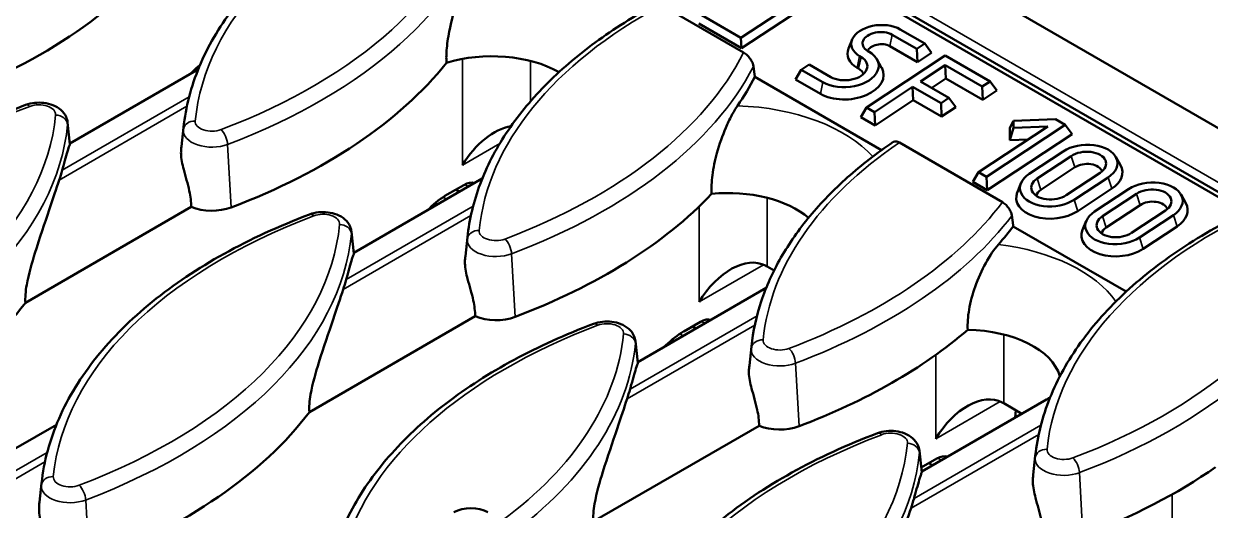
# Model space of a CAD drawing. Header units: millimetres. Extents: x 0 to 1485, y 0 to 1050.
# Drawn here: x 190.76 to 240, y 256.85 to 277.02 of the extents above; entities that cross this region are included whole.
import ezdxf

# ---------------------------------------------------------------- set-up
doc = ezdxf.new("R2010")
doc.units = ezdxf.units.MM
doc.header["$LTSCALE"] = 2.5
doc.layers.add('Sichtbar (ISO)', color=7, linetype='Continuous', lineweight=50)
doc.layers.add('Sichtbar schmal (ISO)', color=7, linetype='Continuous', lineweight=35)

msp = doc.modelspace()

# ---------------------------------------------------------------- linework, layer by layer
at = {"layer": 'Sichtbar (ISO)'}
for p, q in [((458.257, 146.87), (104.703, 350.994)), ((241.431, 269.197), (197.287, 294.683)), ((197.511, 294.758), (241.623, 269.29)), ((223.989, 278.718), (220.524, 276.432)), ((224.076, 278.328), (220.549, 276.001)), ((220.632, 275.826), (217.23, 277.79)), ((220.524, 276.432), (218.8, 277.428)), ((220.549, 276.001), (218.782, 277.022)), ((227.134, 276.782), (228.154, 276.193)), ((220.549, 276.001), (220.524, 276.432)), ((225.138, 276.363), (224.987, 275.991)), ((227.823, 275.975), (226.803, 276.564)), ((225.782, 275.89), (225.841, 275.856)), ((227.849, 275.423), (226.7, 276.086)), ((228.154, 276.193), (227.823, 275.975)), ((227.849, 275.423), (227.823, 275.975)), ((228.436, 275.811), (227.849, 275.423)), ((228.436, 275.811), (228.154, 276.193)), ((223.02, 275.112), (223.351, 275.33)), ((223.351, 275.33), (224.254, 274.809)), ((225.51, 275.638), (225.451, 275.672)), ((225.731, 273.547), (229.001, 275.704)), ((226.167, 275.546), (226.364, 275.196)), ((229.001, 275.704), (230.865, 274.628)), ((192.669, 272.058), (198.003, 275.138)), ((197.769, 275.033), (197.693, 274.958)), ((226.358, 271.775), (221.1, 274.811)), ((222.788, 274.709), (223.02, 275.112)), ((223.923, 274.591), (223.02, 275.112)), ((225.407, 275.16), (225.348, 275.194)), ((229.002, 275.294), (227.981, 274.621)), ((230.534, 274.41), (229.002, 275.294)), ((229.027, 274.742), (229.002, 275.294)), ((223.82, 274.113), (222.788, 274.709)), ((227.65, 274.402), (226.063, 273.355)), ((228.828, 273.722), (227.65, 274.402)), ((227.675, 273.851), (227.65, 274.402)), ((227.981, 274.621), (229.159, 273.94)), ((229.027, 274.742), (228.44, 274.355)), ((230.559, 273.858), (229.027, 274.742)), ((230.865, 274.628), (230.534, 274.41)), ((230.559, 273.858), (230.534, 274.41)), ((231.147, 274.246), (230.865, 274.628)), ((227.675, 273.851), (226.088, 272.803)), ((228.854, 273.17), (227.675, 273.851)), ((229.159, 273.94), (228.828, 273.722)), ((229.441, 273.558), (229.159, 273.94)), ((231.147, 274.246), (230.559, 273.858)), ((225.499, 273.144), (225.731, 273.547)), ((226.063, 273.355), (225.731, 273.547)), ((226.088, 272.803), (226.063, 273.355)), ((228.854, 273.17), (228.828, 273.722)), ((229.441, 273.558), (228.854, 273.17)), ((192.576, 272.926), (192.672, 272.03)), ((226.088, 272.803), (225.499, 273.144)), ((231.684, 272.705), (231.841, 272.992)), ((231.841, 272.992), (233.576, 273.063)), ((231.841, 272.702), (231.841, 272.992)), ((233.576, 273.063), (233.984, 272.827)), ((197.386, 272.71), (197.302, 271.923)), ((230.382, 270.861), (233.259, 272.76)), ((233.984, 272.827), (230.714, 270.67)), ((234.266, 272.445), (230.739, 270.118)), ((231.685, 272.19), (231.684, 272.705)), ((231.685, 272.19), (231.841, 272.702)), ((233.259, 272.76), (231.841, 272.702)), ((234.266, 272.445), (233.984, 272.827)), ((231.376, 269.623), (227.099, 272.093)), ((232.442, 272.221), (231.685, 272.19)), ((232.49, 270.794), (233.901, 271.725)), ((232.822, 270.603), (234.232, 271.534)), ((236.078, 271.5), (236.275, 271.15)), ((234.386, 271.067), (232.976, 270.136)), ((204.455, 267.522), (209.788, 270.602)), ((230.15, 270.458), (230.382, 270.861)), ((230.739, 270.118), (230.15, 270.458)), ((230.714, 270.67), (230.382, 270.861)), ((230.739, 270.118), (230.714, 270.67)), ((232.146, 270.407), (231.996, 270.035)), ((235.433, 270.841), (234.022, 269.91)), ((235.765, 270.649), (234.354, 269.718)), ((209.02, 270.332), (208.332, 269.935)), ((208.836, 270.052), (208.686, 270.139)), ((235.918, 270.182), (234.508, 269.251)), ((235.201, 269.229), (236.611, 270.16)), ((235.532, 269.038), (236.943, 269.969)), ((238.789, 269.935), (238.986, 269.585)), ((190.826, 265.45), (197.709, 269.425)), ((237.097, 269.502), (235.686, 268.571)), ((207.59, 269.363), (207.514, 269.288)), ((238.143, 269.276), (236.733, 268.345)), ((238.475, 269.084), (237.064, 268.153)), ((236.513, 265.912), (231.828, 268.617)), ((234.857, 268.842), (234.706, 268.47)), ((238.629, 268.617), (237.218, 267.686)), ((204.361, 268.39), (204.458, 267.494)), ((209.172, 268.174), (209.087, 267.387)), ((221.611, 266.952), (221.898, 266.786)), ((216.24, 262.986), (221.573, 266.065)), ((202.611, 260.914), (209.495, 264.889)), ((218.841, 264.662), (218.153, 264.265)), ((218.657, 264.382), (218.506, 264.469)), ((216.146, 263.854), (216.243, 262.958)), ((217.411, 263.693), (217.335, 263.618)), ((220.957, 263.638), (220.872, 262.851)), ((228.025, 258.45), (233.212, 261.445)), ((231.432, 261.282), (232.18, 260.849)), ((231.93, 260.994), (231.902, 260.688)), ((186.777, 257.316), (192.11, 260.395)), ((214.396, 256.378), (221.28, 260.352)), ((227.932, 259.318), (228.028, 258.422)), ((232.742, 259.102), (232.657, 258.315)), ((228.661, 258.992), (228.007, 258.614)), ((228.478, 258.712), (228.327, 258.799)), ((191.494, 257.968), (191.409, 257.181))]:
    msp.add_line(p, q, dxfattribs=at)
for centre, major_axis, ratio, start_param, end_param in [((174.018, 285.895), (-24.756, 0), 0.57735, 2.150508, 2.731215), ((226.292, 276.227), (-1.191, -0.076), 0.617018, 3.888702, 7.030295), ((226.292, 276.227), (-0.722, -0.046), 0.617018, 3.888702, 7.030295), ((210.18, 273.359), (4, 0), 0.57735, 0.797792, 2.059157), ((224.882, 275.223), (1.357, 0.087), 0.617018, 3.888702, 7.030295), ((226.317, 275.834), (-1.372, -0.088), 0.617018, 5.993787, 7.030295), ((226.317, 275.834), (-0.541, -0.035), 0.617018, 3.888702, 6.025158), ((198.4, 273.22), (-1.612, -2.533), 0.546379, 4.158526, 4.304458), ((185.803, 281.359), (-24.756, 0), 0.57735, 2.150508, 2.711397), ((224.882, 275.223), (0.888, 0.057), 0.617018, 3.888702, 7.030295), ((197.588, 278.864), (24.538, 0), 0.57735, 5.903552, 5.993024), ((224.907, 274.831), (1.539, 0.099), 0.617018, 3.888702, 6.572583), ((224.907, 274.831), (0.707, 0.045), 0.617018, 0.128462, 0.747109), ((210.378, 270.254), (1.378, 2.386), 0.607566, 0.454545, 1.543932), ((234.833, 271.187), (1.315, 0.084), 0.617018, 5.459498, 8.601091), ((234.833, 271.187), (0.847, 0.054), 0.617018, 5.459498, 8.601091), ((168.125, 273.194), (24.538, 0), 0.57735, 6.094503, 6.123734), ((234.858, 270.794), (0.665, 0.043), 0.617018, 0.154567, 2.317906), ((234.858, 270.794), (1.497, 0.096), 0.617018, 5.459498, 6.572583), ((208.983, 269.537), (-0.537, -0.844), 0.546379, 3.266446, 3.950567), ((233.422, 270.256), (-1.315, -0.084), 0.617018, 5.459498, 8.601091), ((233.422, 270.256), (-0.847, -0.054), 0.617018, 5.459498, 8.601091), ((237.543, 269.622), (1.315, 0.084), 0.617018, 5.459498, 8.601091), ((208.221, 267.55), (-1.612, -2.533), 0.546379, 3.950567, 4.304458), ((197.588, 276.823), (-24.756, 0), 0.57735, 2.150508, 2.640987), ((220.001, 267.689), (4, 0), 0.57735, 0.588613, 1.745339), ((233.447, 269.864), (-1.497, -0.096), 0.617018, 5.993787, 8.601091), ((233.447, 269.864), (-0.665, -0.043), 0.617018, 5.459498, 6.128618), ((237.543, 269.622), (0.847, 0.054), 0.617018, 5.459498, 8.601091), ((198.566, 270.105), (-1.456, 0), 0.57735, 0.941808, 2.150508), ((237.568, 269.229), (0.665, 0.043), 0.617018, 0.154567, 2.317906), ((237.568, 269.229), (1.497, 0.096), 0.617018, 5.459498, 6.572583), ((236.132, 268.691), (-1.315, -0.084), 0.617018, 5.459498, 8.601091), ((236.132, 268.691), (-0.847, -0.054), 0.617018, 5.459498, 8.601091), ((209.373, 274.328), (-24.538, 0), 0.57735, 2.668001, 2.726644), ((236.158, 268.299), (-1.497, -0.096), 0.617018, 5.993787, 8.601091), ((236.158, 268.299), (-0.665, -0.043), 0.617018, 5.459498, 6.128618), ((220.199, 264.584), (1.378, 2.386), 0.607566, 0.025495, 1.543932), ((220.199, 266.132), (2, 0), 0.578934, 0.786768, 0.836389), ((179.91, 268.658), (24.538, 0), 0.57735, 6.094503, 6.123734), ((168.125, 271.153), (-24.756, 0), 0.57735, 2.150508, 2.731215), ((210.351, 265.568), (-1.456, 0), 0.57735, 0.941808, 2.150508), ((218.803, 263.867), (-0.537, -0.844), 0.546379, 3.266446, 3.950567), ((218.042, 261.88), (-1.612, -2.533), 0.546379, 3.950567, 4.304458), ((209.373, 272.287), (-24.756, 0), 0.57735, 2.150508, 2.550935), ((229.822, 262.018), (4, 0), 0.57735, 0.169767, 1.542542), ((191.695, 264.122), (24.538, 0), 0.57735, 6.094503, 6.123734), ((230.02, 258.914), (1.378, 2.386), 0.607566, 0.025495, 1.543932), ((230.02, 260.462), (2, 0), 0.578934, 0.786768, 0.836389), ((179.91, 266.617), (-24.756, 0), 0.57735, 2.150508, 2.731215), ((222.136, 261.032), (-1.456, 0), 0.57735, 0.941808, 2.150508), ((228.624, 258.197), (-0.537, -0.844), 0.546379, 3.266446, 3.950567), ((221.158, 267.751), (-24.756, 0), 0.57735, 2.150508, 2.449831), ((203.481, 259.586), (24.538, 0), 0.57735, 6.094503, 6.123734), ((209.316, 256.356), (1, 0), 0.581753, 0.789196, 2.352396)]:
    msp.add_ellipse(centre, major_axis=major_axis, ratio=ratio, start_param=start_param, end_param=end_param, dxfattribs=at)
for points, knots in [([(197.386, 272.71), (197.478, 273.563), (197.699, 274.41), (198.387, 276.059), (198.853, 276.862), (200.013, 278.399), (200.705, 279.134), (202.293, 280.517), (203.187, 281.166), (205.152, 282.361), (206.221, 282.907), (207.363, 283.394)], [2.4180978, 2.4180978, 2.4180978, 2.4180978, 2.5924715, 2.5924715, 2.7668451, 2.7668451, 2.9412188, 2.9412188, 3.1155924, 3.1155924, 3.2899661, 3.2899661, 3.2899661, 3.2899661]), ([(209.266, 279.254), (209.178, 279.087), (209.088, 278.888), (208.909, 278.439), (208.82, 278.19), (208.618, 277.552), (208.513, 277.161), (208.382, 276.531), (208.337, 276.262), (208.294, 275.789), (208.289, 275.586), (208.303, 275.398)], [-0.8445766, -0.8445766, -0.8445766, -0.8445766, -0.6830403, -0.6830403, -0.5211638, -0.5211638, -0.2920581, -0.2920581, -0.132015, -0.132015, 0, 0, 0, 0]), ([(209.172, 268.174), (209.251, 268.915), (209.428, 269.651), (209.969, 271.093), (210.333, 271.798), (211.235, 273.163), (211.774, 273.822), (213.011, 275.08), (213.709, 275.679), (215.248, 276.807), (216.09, 277.335), (216.993, 277.822)], [2.4180978, 2.4180978, 2.4180978, 2.4180978, 2.5695292, 2.5695292, 2.7209606, 2.7209606, 2.8723919, 2.8723919, 3.0238233, 3.0238233, 3.1752547, 3.1752547, 3.1752547, 3.1752547]), ([(221.046, 275.247), (221.041, 275.285), (221.03, 275.33), (220.996, 275.423), (220.962, 275.488), (220.892, 275.595), (220.841, 275.656), (220.746, 275.749), (220.684, 275.796), (220.632, 275.826)], [0.0084541, 0.0084541, 0.0084541, 0.0084541, 0.0356352, 0.0356352, 0.072688, 0.072688, 0.1127254, 0.1127254, 0.1565476, 0.1565476, 0.1565476, 0.1565476]), ([(179.709, 262.504), (179.806, 263.413), (180.051, 264.315), (180.818, 266.066), (181.341, 266.916), (182.639, 268.535), (183.415, 269.305), (185.19, 270.742), (186.19, 271.41), (188.379, 272.625), (189.568, 273.172), (190.833, 273.65)], [2.4180978, 2.4180978, 2.4180978, 2.4180978, 2.6039342, 2.6039342, 2.7897706, 2.7897706, 2.9756069, 2.9756069, 3.1614433, 3.1614433, 3.3472796, 3.3472796, 3.3472796, 3.3472796]), ([(190.833, 273.65), (190.953, 273.695), (191.08, 273.724), (191.336, 273.751), (191.465, 273.75), (191.721, 273.719), (191.846, 273.689), (192.085, 273.594), (192.2, 273.529), (192.386, 273.363), (192.462, 273.269), (192.546, 273.083), (192.568, 273.006), (192.576, 272.926)], [3.34728, 3.34728, 3.34728, 3.34728, 3.742348, 3.742348, 4.136015, 4.136015, 4.530025, 4.530025, 4.924042, 4.924042, 5.243901, 5.243901, 5.435884, 5.435884, 5.435884, 5.435884]), ([(220.378, 273.614), (220.297, 273.496), (220.214, 273.359), (220.051, 273.052), (219.971, 272.883), (219.757, 272.383), (219.63, 272.026), (219.445, 271.355), (219.378, 271.045), (219.303, 270.468), (219.291, 270.205), (219.306, 269.963)], [-0.8544329, -0.8544329, -0.8544329, -0.8544329, -0.7224628, -0.7224628, -0.5901967, -0.5901967, -0.3568688, -0.3568688, -0.1691832, -0.1691832, 0, 0, 0, 0]), ([(192.666, 272.003), (192.651, 271.968), (192.635, 271.923), (192.558, 271.693), (192.484, 271.421), (192.386, 271.068), (192.369, 271.007), (192.351, 270.945)], [0.635921, 0.635921, 0.635921, 0.635921, 0.7360198, 0.7360198, 1.0671166, 1.0671166, 1.1316401, 1.1316401, 1.1316401, 1.1316401]), ([(220.957, 263.638), (221.024, 264.267), (221.162, 264.893), (221.574, 266.125), (221.847, 266.731), (222.523, 267.912), (222.926, 268.488), (223.851, 269.6), (224.374, 270.137), (225.53, 271.164), (226.163, 271.654), (226.846, 272.117)], [2.4180978, 2.4180978, 2.4180978, 2.4180978, 2.5467147, 2.5467147, 2.6753315, 2.6753315, 2.8039483, 2.8039483, 2.9325651, 2.9325651, 3.0611819, 3.0611819, 3.0611819, 3.0611819]), ([(227.099, 272.093), (227.055, 272.118), (227.004, 272.136), (226.926, 272.146), (226.885, 272.14), (226.853, 272.122), (226.85, 272.12), (226.846, 272.117)], [0.44553163, 0.44553163, 0.44553163, 0.44553163, 0.48269125, 0.48269125, 0.51998923, 0.51998923, 0.52430343, 0.52430343, 0.52430343, 0.52430343]), ([(197.709, 269.425), (197.707, 269.632), (197.677, 269.856), (197.565, 270.381), (197.47, 270.685), (197.367, 271.077), (197.34, 271.191), (197.299, 271.413), (197.286, 271.522), (197.281, 271.677), (197.283, 271.736), (197.288, 271.792)], [1.754995, 1.754995, 1.754995, 1.754995, 1.892647, 1.892647, 2.0720945, 2.0720945, 2.1365308, 2.1365308, 2.2009671, 2.2009671, 2.2396712, 2.2396712, 2.2396712, 2.2396712]), ([(192.227, 270.537), (192.111, 270.186), (191.97, 269.762), (191.625, 268.743), (191.414, 268.133), (191.1, 267.122), (190.956, 266.632), (190.856, 266.063), (190.837, 265.925), (190.818, 265.67), (190.818, 265.552), (190.826, 265.45)], [3.562475, 3.562475, 3.562475, 3.562475, 3.924729, 3.924729, 4.355561, 4.355561, 4.625893, 4.625893, 4.702196, 4.702196, 4.773128, 4.773128, 4.773128, 4.773128]), ([(231.772, 269.054), (231.767, 269.094), (231.755, 269.14), (231.72, 269.234), (231.687, 269.298), (231.619, 269.404), (231.571, 269.463), (231.481, 269.551), (231.424, 269.595), (231.376, 269.623)], [0.0084562, 0.0084562, 0.0084562, 0.0084562, 0.0363311, 0.0363311, 0.0732524, 0.0732524, 0.111724, 0.111724, 0.1522767, 0.1522767, 0.1522767, 0.1522767]), ([(232.742, 259.102), (232.829, 259.913), (233.033, 260.719), (233.664, 262.292), (234.092, 263.059), (235.152, 264.533), (235.786, 265.241), (237.239, 266.581), (238.058, 267.213), (239.861, 268.386), (240.844, 268.928), (241.895, 269.419)], [2.4180978, 2.4180978, 2.4180978, 2.4180978, 2.583959, 2.583959, 2.7498202, 2.7498202, 2.9156815, 2.9156815, 3.0815427, 3.0815427, 3.2474039, 3.2474039, 3.2474039, 3.2474039]), ([(191.494, 257.968), (191.592, 258.877), (191.836, 259.779), (192.603, 261.53), (193.126, 262.38), (194.424, 263.999), (195.2, 264.769), (196.975, 266.206), (197.975, 266.874), (200.164, 268.089), (201.354, 268.636), (202.618, 269.114)], [2.4180978, 2.4180978, 2.4180978, 2.4180978, 2.6039342, 2.6039342, 2.7897706, 2.7897706, 2.9756069, 2.9756069, 3.1614433, 3.1614433, 3.3472796, 3.3472796, 3.3472796, 3.3472796]), ([(202.618, 269.114), (202.739, 269.159), (202.865, 269.188), (203.121, 269.215), (203.25, 269.214), (203.506, 269.183), (203.631, 269.153), (203.87, 269.058), (203.985, 268.993), (204.171, 268.827), (204.247, 268.733), (204.331, 268.547), (204.353, 268.47), (204.361, 268.39)], [3.34728, 3.34728, 3.34728, 3.34728, 3.742348, 3.742348, 4.136015, 4.136015, 4.530025, 4.530025, 4.924042, 4.924042, 5.243901, 5.243901, 5.435884, 5.435884, 5.435884, 5.435884]), ([(204.451, 267.467), (204.436, 267.432), (204.42, 267.387), (204.344, 267.157), (204.269, 266.885), (204.171, 266.532), (204.154, 266.471), (204.137, 266.409)], [0.635921, 0.635921, 0.635921, 0.635921, 0.7360198, 0.7360198, 1.0671166, 1.0671166, 1.1316401, 1.1316401, 1.1316401, 1.1316401]), ([(231.21, 267.867), (231.031, 267.665), (230.851, 267.402), (230.519, 266.799), (230.367, 266.463), (230.135, 265.803), (230.048, 265.485), (229.943, 264.875), (229.922, 264.591), (229.935, 264.327)], [-0.8411603, -0.8411603, -0.8411603, -0.8411603, -0.6062959, -0.6062959, -0.3789844, -0.3789844, -0.1831189, -0.1831189, 0, 0, 0, 0]), ([(209.495, 264.889), (209.492, 265.096), (209.462, 265.32), (209.351, 265.845), (209.255, 266.149), (209.152, 266.541), (209.125, 266.655), (209.084, 266.877), (209.071, 266.986), (209.066, 267.141), (209.068, 267.199), (209.074, 267.256)], [1.754995, 1.754995, 1.754995, 1.754995, 1.892647, 1.892647, 2.0720945, 2.0720945, 2.1365308, 2.1365308, 2.2009671, 2.2009671, 2.2396712, 2.2396712, 2.2396712, 2.2396712]), ([(204.012, 266.001), (203.896, 265.65), (203.755, 265.226), (203.411, 264.207), (203.199, 263.597), (202.885, 262.586), (202.741, 262.096), (202.641, 261.527), (202.622, 261.389), (202.603, 261.134), (202.603, 261.015), (202.611, 260.914)], [3.562475, 3.562475, 3.562475, 3.562475, 3.924729, 3.924729, 4.355561, 4.355561, 4.625893, 4.625893, 4.702196, 4.702196, 4.773128, 4.773128, 4.773128, 4.773128]), ([(203.456, 254.477), (203.65, 255.308), (203.966, 256.127), (204.83, 257.712), (205.377, 258.478), (206.682, 259.937), (207.44, 260.631), (209.141, 261.929), (210.085, 262.533), (212.133, 263.637), (213.236, 264.136), (214.403, 264.578)], [2.4895963, 2.4895963, 2.4895963, 2.4895963, 2.6611329, 2.6611329, 2.8326696, 2.8326696, 3.0042063, 3.0042063, 3.175743, 3.175743, 3.3472796, 3.3472796, 3.3472796, 3.3472796]), ([(214.403, 264.578), (214.524, 264.623), (214.65, 264.652), (214.906, 264.679), (215.036, 264.678), (215.291, 264.647), (215.416, 264.617), (215.656, 264.522), (215.77, 264.457), (215.956, 264.291), (216.032, 264.197), (216.116, 264.011), (216.138, 263.934), (216.146, 263.854)], [3.34728, 3.34728, 3.34728, 3.34728, 3.742348, 3.742348, 4.136015, 4.136015, 4.530025, 4.530025, 4.924042, 4.924042, 5.243901, 5.243901, 5.435884, 5.435884, 5.435884, 5.435884]), ([(216.237, 262.931), (216.221, 262.896), (216.205, 262.851), (216.129, 262.621), (216.054, 262.349), (215.956, 261.996), (215.939, 261.935), (215.922, 261.872)], [0.635921, 0.635921, 0.635921, 0.635921, 0.7360198, 0.7360198, 1.0671166, 1.0671166, 1.1316401, 1.1316401, 1.1316401, 1.1316401]), ([(221.28, 260.352), (221.277, 260.56), (221.248, 260.784), (221.136, 261.308), (221.04, 261.613), (220.937, 262.005), (220.91, 262.118), (220.869, 262.341), (220.856, 262.45), (220.851, 262.605), (220.853, 262.663), (220.859, 262.72)], [1.754995, 1.754995, 1.754995, 1.754995, 1.892647, 1.892647, 2.0720945, 2.0720945, 2.1365308, 2.1365308, 2.2009671, 2.2009671, 2.2396712, 2.2396712, 2.2396712, 2.2396712]), ([(215.797, 261.465), (215.681, 261.114), (215.54, 260.69), (215.196, 259.671), (214.984, 259.061), (214.67, 258.05), (214.526, 257.559), (214.426, 256.991), (214.407, 256.853), (214.388, 256.597), (214.388, 256.479), (214.396, 256.378)], [3.562475, 3.562475, 3.562475, 3.562475, 3.924729, 3.924729, 4.355561, 4.355561, 4.625893, 4.625893, 4.702196, 4.702196, 4.773128, 4.773128, 4.773128, 4.773128]), ([(215.064, 248.895), (215.162, 249.805), (215.406, 250.707), (216.173, 252.458), (216.696, 253.308), (217.994, 254.927), (218.77, 255.697), (220.546, 257.134), (221.545, 257.802), (223.734, 259.017), (224.924, 259.563), (226.188, 260.041)], [2.4180978, 2.4180978, 2.4180978, 2.4180978, 2.6039342, 2.6039342, 2.7897706, 2.7897706, 2.9756069, 2.9756069, 3.1614433, 3.1614433, 3.3472796, 3.3472796, 3.3472796, 3.3472796]), ([(226.188, 260.041), (226.309, 260.087), (226.435, 260.115), (226.691, 260.143), (226.821, 260.142), (227.076, 260.111), (227.201, 260.081), (227.441, 259.986), (227.555, 259.921), (227.741, 259.755), (227.818, 259.661), (227.901, 259.475), (227.923, 259.398), (227.932, 259.318)], [3.34728, 3.34728, 3.34728, 3.34728, 3.742348, 3.742348, 4.136015, 4.136015, 4.530025, 4.530025, 4.924042, 4.924042, 5.243901, 5.243901, 5.435884, 5.435884, 5.435884, 5.435884]), ([(228.022, 258.395), (228.006, 258.36), (227.99, 258.315), (227.914, 258.085), (227.839, 257.813), (227.741, 257.459), (227.724, 257.399), (227.707, 257.336)], [0.635921, 0.635921, 0.635921, 0.635921, 0.7360198, 0.7360198, 1.0671166, 1.0671166, 1.1316401, 1.1316401, 1.1316401, 1.1316401]), ([(233.065, 255.816), (233.062, 256.024), (233.033, 256.248), (232.921, 256.772), (232.825, 257.077), (232.723, 257.469), (232.695, 257.582), (232.654, 257.805), (232.641, 257.914), (232.636, 258.069), (232.638, 258.127), (232.644, 258.184)], [1.754995, 1.754995, 1.754995, 1.754995, 1.892647, 1.892647, 2.0720945, 2.0720945, 2.1365308, 2.1365308, 2.2009671, 2.2009671, 2.2396712, 2.2396712, 2.2396712, 2.2396712]), ([(191.817, 254.682), (191.814, 254.89), (191.785, 255.114), (191.673, 255.638), (191.577, 255.943), (191.475, 256.335), (191.447, 256.448), (191.406, 256.671), (191.393, 256.78), (191.389, 256.935), (191.39, 256.993), (191.396, 257.05)], [1.754995, 1.754995, 1.754995, 1.754995, 1.892647, 1.892647, 2.0720945, 2.0720945, 2.1365308, 2.1365308, 2.2009671, 2.2009671, 2.2396712, 2.2396712, 2.2396712, 2.2396712]), ([(227.583, 256.929), (227.467, 256.578), (227.325, 256.154), (226.981, 255.135), (226.769, 254.525), (226.455, 253.514), (226.311, 253.023), (226.212, 252.455), (226.192, 252.317), (226.174, 252.061), (226.173, 251.943), (226.181, 251.842)], [3.562475, 3.562475, 3.562475, 3.562475, 3.924729, 3.924729, 4.355561, 4.355561, 4.625893, 4.625893, 4.702196, 4.702196, 4.773128, 4.773128, 4.773128, 4.773128])]:
    msp.add_open_spline(points, degree=3, knots=knots, dxfattribs=at)
for points, degree in [([(221.1, 274.811), (221.073, 275.029), (221.046, 275.247)], 2), ([(192.672, 272.03), (192.673, 272.024), (192.671, 272.015), (192.666, 272.003)], 3), ([(197.288, 271.792), (197.293, 271.836), (197.297, 271.88), (197.302, 271.923)], 3), ([(231.828, 268.617), (231.8, 268.836), (231.772, 269.054)], 2), ([(204.458, 267.494), (204.458, 267.488), (204.456, 267.479), (204.451, 267.467)], 3), ([(209.074, 267.256), (209.078, 267.3), (209.082, 267.344), (209.087, 267.387)], 3), ([(216.243, 262.958), (216.243, 262.951), (216.242, 262.942), (216.237, 262.931)], 3), ([(220.859, 262.72), (220.863, 262.764), (220.868, 262.808), (220.872, 262.851)], 3), ([(233.212, 261.445), (233.265, 261.475), (233.315, 261.506), (233.361, 261.536)], 3), ([(228.028, 258.422), (228.028, 258.415), (228.027, 258.406), (228.022, 258.395)], 3), ([(232.644, 258.184), (232.648, 258.228), (232.653, 258.272), (232.657, 258.315)], 3), ([(191.396, 257.05), (191.4, 257.094), (191.405, 257.137), (191.409, 257.181)], 3)]:
    msp.add_open_spline(points, degree=degree, dxfattribs=at)
at = {"layer": 'Sichtbar schmal (ISO)'}
for p, q in [((456.312, 145.747), (102.759, 349.871)), ((226.7, 276.086), (226.803, 276.564)), ((208.965, 275.559), (208.965, 271.155)), ((211.79, 273.8), (211.79, 275.473)), ((225.348, 275.194), (225.451, 275.672)), ((225.407, 275.16), (225.51, 275.638)), ((198.032, 275.269), (198.052, 275.258)), ((223.82, 274.113), (223.923, 274.591)), ((192.351, 270.945), (197.621, 273.987)), ((197.529, 273.598), (192.227, 270.537)), ((192.666, 272.003), (192.577, 272.845)), ((197.288, 271.792), (197.378, 272.628)), ((199.364, 269.401), (199.218, 272.015)), ((208.965, 271.155), (210.512, 272.048)), ((234.386, 271.067), (234.232, 271.534)), ((232.976, 270.136), (232.822, 270.603)), ((235.918, 270.182), (235.765, 270.649)), ((209.206, 270.266), (209.057, 270.352)), ((237.097, 269.502), (236.943, 269.969)), ((204.137, 266.409), (209.406, 269.451)), ((207.853, 269.599), (207.952, 269.542)), ((208.306, 269.746), (208.162, 269.829)), ((218.786, 269.44), (218.786, 265.485)), ((221.611, 266.952), (221.611, 269.803)), ((234.508, 269.251), (234.354, 269.718)), ((209.314, 269.061), (204.012, 266.001)), ((235.686, 268.571), (235.532, 269.038)), ((238.629, 268.617), (238.475, 269.084)), ((204.451, 267.467), (204.362, 268.309)), ((209.074, 267.256), (209.163, 268.092)), ((237.218, 267.686), (237.064, 268.153)), ((211.149, 264.865), (211.003, 267.479)), ((218.786, 265.485), (221.459, 267.029)), ((221.099, 264.525), (215.797, 261.465)), ((215.922, 261.872), (221.191, 264.915)), ((219.027, 264.596), (218.877, 264.682)), ((218.127, 264.076), (217.983, 264.159)), ((231.432, 261.282), (231.432, 264.133)), ((216.237, 262.931), (216.147, 263.773)), ((217.674, 263.929), (217.773, 263.872)), ((220.859, 262.72), (220.948, 263.556)), ((228.607, 263.288), (228.607, 259.815)), ((222.934, 260.329), (222.788, 262.943)), ((228.607, 259.815), (231.28, 261.358)), ((227.707, 257.336), (232.976, 260.379)), ((232.884, 259.989), (227.583, 256.929)), ((186.459, 256.202), (191.728, 259.245)), ((228.022, 258.395), (227.932, 259.237)), ((191.636, 258.855), (186.335, 255.795)), ((228.848, 258.925), (228.698, 259.012)), ((232.644, 258.184), (232.733, 259.02)), ((234.719, 255.793), (234.573, 258.407)), ((191.396, 257.05), (191.486, 257.886)), ((193.471, 254.659), (193.326, 257.272)), ((238.428, 257.51), (238.428, 255.6))]:
    msp.add_line(p, q, dxfattribs=at)
for centre, major_axis, ratio, start_param, end_param in [((174.018, 288.38), (24.49, 0), 0.57735, 5.2921, 6.227073), ((221.83, 272.208), (-23.992, 0), 0.57735, 5.347815, 6.227073), ((185.803, 284.217), (23.992, 0), 0.57735, 5.2921, 6.139017), ((185.803, 283.844), (24.49, 0), 0.57735, 5.2921, 6.125933), ((233.615, 267.672), (-23.992, 0), 0.57735, 5.464151, 6.227073), ((197.588, 279.681), (23.992, 0), 0.57735, 5.2921, 6.001182), ((197.588, 279.308), (24.49, 0), 0.57735, 5.2921, 5.991866), ((204.152, 262.002), (-23.992, 0), 0.57735, 5.2921, 6.227073), ((191.01, 273.182), (-0.177, 0.468), 0.447262, 5.581488, 6.283185), ((191.389, 273.256), (0.692, 0), 0.57735, 6.227073, 8.433693), ((220.001, 269.73), (-6.739, 0), 0.57735, 3.615947, 4.656358), ((168.125, 274.01), (23.992, 0), 0.57735, 5.2921, 6.227073), ((168.125, 273.638), (24.49, 0), 0.57735, 5.2921, 6.227073), ((192.079, 272.825), (0.498, -0.048), 0.815212, 0.166414, 1.649944), ((191.389, 272.883), (1.19, 0), 0.57735, 6.227073, 6.345089), ((197.875, 272.576), (-0.498, 0.048), 0.815212, 4.791537, 6.275066), ((198.566, 272.962), (-0.692, 0), 0.57735, 6.227073, 8.433693), ((198.566, 272.59), (-1.19, 0), 0.57735, 6.227073, 8.433693), ((221.83, 271.835), (-24.49, 0), 0.57735, 6.221282, 6.227073), ((198.945, 272.22), (0.177, -0.468), 0.447262, 0.956366, 2.439895), ((245.4, 263.136), (-23.992, 0), 0.57735, 5.580029, 6.227073), ((209.373, 275.145), (-23.992, 0), 0.57735, 2.150508, 2.73157), ((215.937, 257.466), (-23.992, 0), 0.57735, 5.2921, 6.227073), ((202.795, 268.646), (-0.177, 0.468), 0.447262, 5.581488, 6.283185), ((203.174, 268.72), (0.692, 0), 0.57735, 6.227073, 8.433693), ((209.373, 274.772), (24.49, 0), 0.57735, 5.2921, 5.866908), ((257.185, 258.6), (-23.992, 0), 0.57735, 5.390773, 6.227073), ((179.91, 269.474), (23.992, 0), 0.57735, 5.2921, 6.227073), ((203.864, 268.289), (0.498, -0.048), 0.815212, 0.166414, 1.649944), ((209.661, 268.04), (-0.498, 0.048), 0.815212, 4.791537, 6.275066), ((210.351, 268.426), (-0.692, 0), 0.57735, 6.227073, 8.433693), ((179.91, 269.102), (24.49, 0), 0.57735, 5.2921, 6.227073), ((203.174, 268.347), (1.19, 0), 0.57735, 6.227073, 6.345089), ((210.351, 268.053), (-1.19, 0), 0.57735, 6.227073, 8.433693), ((233.615, 267.299), (-24.49, 0), 0.57735, 6.221282, 6.227073), ((210.73, 267.684), (0.177, -0.468), 0.447262, 0.956366, 2.439895), ((229.822, 264.06), (6.739, 0), 0.57735, 0.379032, 1.363346), ((221.158, 270.608), (23.992, 0), 0.57735, 5.2921, 6.08685), ((221.158, 270.236), (24.49, 0), 0.57735, 5.2921, 6.074485), ((227.722, 252.929), (-23.992, 0), 0.57735, 5.2921, 6.119915), ((214.58, 264.11), (-0.177, 0.468), 0.447262, 5.581488, 6.283185), ((214.959, 264.184), (0.692, 0), 0.57735, 6.227073, 8.433693), ((191.695, 264.938), (23.992, 0), 0.57735, 5.621146, 6.227073), ((215.65, 263.753), (0.498, -0.048), 0.815212, 0.166414, 1.649944), ((191.695, 264.566), (24.49, 0), 0.57735, 5.616982, 6.227073), ((214.959, 263.811), (1.19, 0), 0.57735, 6.227073, 6.345089), ((222.136, 263.517), (-1.19, 0), 0.57735, 6.227073, 8.433693), ((221.446, 263.504), (-0.498, 0.048), 0.815212, 4.791537, 6.275066), ((245.4, 262.763), (-24.49, 0), 0.57735, 6.221282, 6.227073), ((222.136, 263.89), (-0.692, 0), 0.57735, 6.227073, 8.433693), ((222.515, 263.148), (0.177, -0.468), 0.447262, 0.956366, 2.439895), ((234.587, 259.063), (-1.375, 2.382), 0.57735, 6.186858, 6.283185), ((226.365, 259.574), (-0.177, 0.468), 0.447262, 5.581488, 6.283185), ((226.744, 259.648), (0.692, 0), 0.57735, 6.227073, 8.433693), ((239.507, 248.393), (-23.992, 0), 0.57735, 5.2921, 6.227073), ((203.481, 260.402), (23.992, 0), 0.57735, 5.2921, 6.227073), ((227.435, 259.217), (0.498, -0.048), 0.815212, 0.166414, 1.649944), ((203.481, 260.03), (24.49, 0), 0.57735, 5.2921, 6.227073), ((226.744, 259.275), (1.19, 0), 0.57735, 6.227073, 6.345089), ((233.231, 258.968), (-0.498, 0.048), 0.815212, 4.791537, 6.275066), ((257.185, 258.227), (-24.49, 0), 0.57735, 6.221282, 6.227073), ((233.922, 259.354), (-0.692, 0), 0.57735, 6.227073, 8.433693), ((233.922, 258.981), (-1.19, 0), 0.57735, 6.227073, 8.433693), ((234.301, 258.612), (0.177, -0.468), 0.447262, 0.956366, 2.439895), ((191.983, 257.834), (-0.498, 0.048), 0.815212, 4.791537, 6.275066), ((192.674, 258.22), (-0.692, 0), 0.57735, 6.227073, 8.433693), ((192.674, 257.847), (-1.19, 0), 0.57735, 6.227073, 8.433693), ((215.937, 257.093), (-24.49, 0), 0.57735, 6.221282, 6.227073), ((193.053, 257.478), (0.177, -0.468), 0.447262, 0.956366, 2.439895)]:
    msp.add_ellipse(centre, major_axis=major_axis, ratio=ratio, start_param=start_param, end_param=end_param, dxfattribs=at)

doc.saveas('drawing.dxf')
